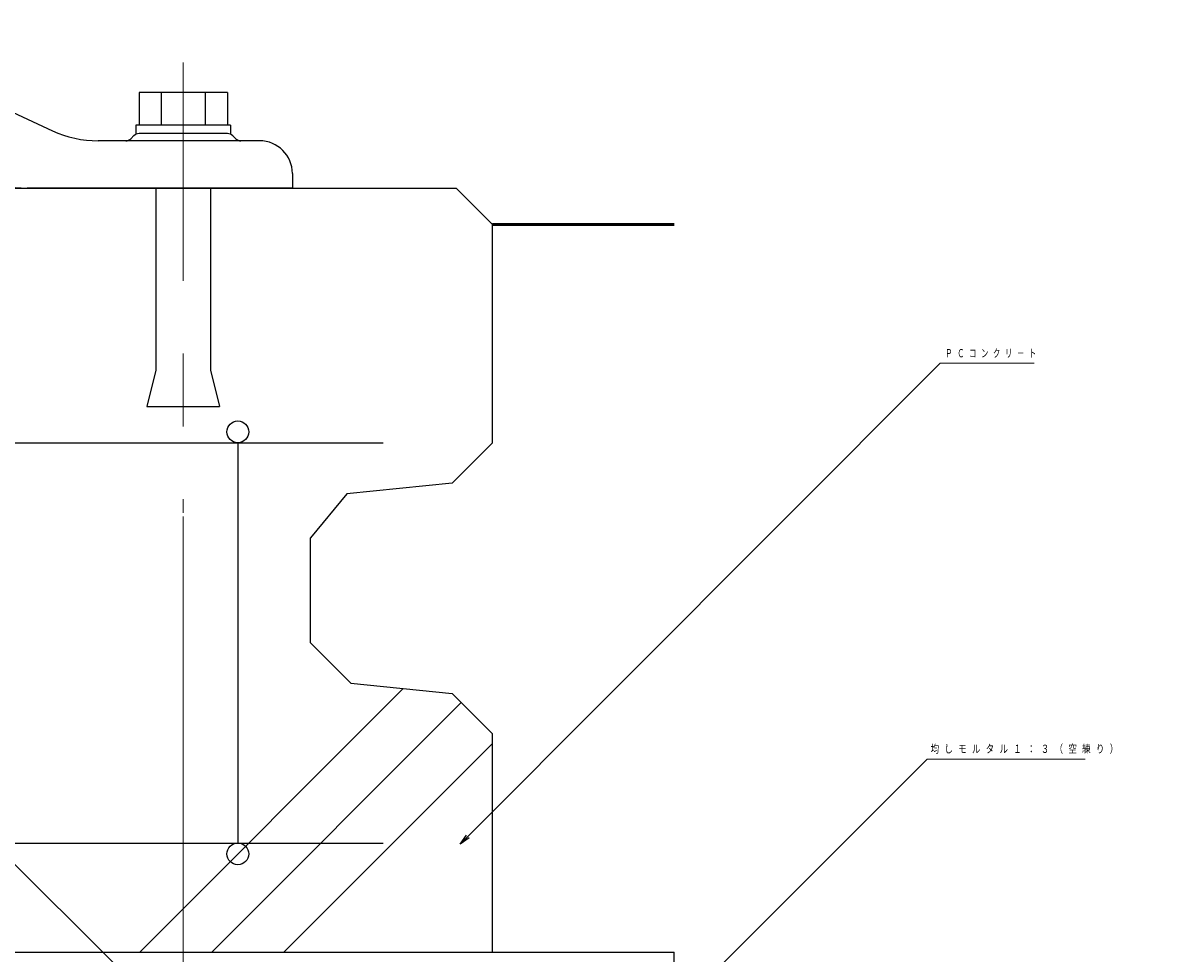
# Model space of a CAD drawing. Units: millimetres on the paper, scale 1:20. Extents: x -385 to 0, y 0 to 267.
# Drawn here: x -104.33 to -88.52, y 106.41 to 119.21 of the extents above; entities that cross this region are included whole.
import ezdxf

# ---------------------------------------------------------------- set-up
doc = ezdxf.new("R2010")
doc.units = ezdxf.units.MM
doc.linetypes.add('USER2', pattern=[6, 3, -1, 1, -1])
doc.layers.add('1_20', color=7, linetype='Continuous', lineweight=25)
doc.styles.add('ＭＳ ゴシック', font='')
doc.styles.get('ＭＳ ゴシック').set_extended_font_data('MS Gothic')

msp = doc.modelspace()

# ---------------------------------------------------------------- linework, layer by layer
at = {"layer": '1_20'}
for p, q in [((-107.129, 119.209), (-103.928, 117.729)), ((-101.522, 118.255), (-102.735, 118.255)), ((-102.735, 118.255), (-102.735, 117.805)), ((-102.432, 118.255), (-102.432, 117.805)), ((-101.826, 118.255), (-101.826, 117.805)), ((-101.522, 118.255), (-101.522, 117.805)), ((-101.479, 117.805), (-102.779, 117.805)), ((-102.779, 117.805), (-102.779, 117.69)), ((-101.479, 117.805), (-101.479, 117.69)), ((-102.808, 117.661), (-102.85, 117.619)), ((-101.52, 117.69), (-102.737, 117.69)), ((-101.52, 117.69), (-102.737, 117.69)), ((-101.408, 117.619), (-101.45, 117.661)), ((-101.079, 117.59), (-103.299, 117.59)), ((-100.629, 117.14), (-100.629, 116.94)), ((-123.379, 116.94), (-98.379, 116.94)), ((-100.629, 116.94), (-104.276, 116.94)), ((-100.629, 116.94), (-104.276, 116.94)), ((-102.504, 116.94), (-102.504, 114.441)), ((-101.754, 116.94), (-101.754, 114.439)), ((-97.879, 116.44), (-98.379, 116.94)), ((-97.879, 113.44), (-97.879, 116.44)), ((-102.504, 114.44), (-102.629, 113.94)), ((-101.754, 114.44), (-101.629, 113.94)), ((-102.629, 113.94), (-101.629, 113.94)), ((-122.379, 113.44), (-99.379, 113.44)), ((-101.379, 113.44), (-101.379, 107.94)), ((-97.879, 113.44), (-98.434, 112.885)), ((-99.881, 112.74), (-100.379, 112.132)), ((-98.434, 112.885), (-99.881, 112.74)), ((-100.379, 110.69), (-100.379, 112.132)), ((-100.379, 110.69), (-99.823, 110.135)), ((-99.823, 110.135), (-98.434, 109.996)), ((-97.879, 109.44), (-98.434, 109.996)), ((-97.879, 106.44), (-97.879, 109.44)), ((-98.324, 107.924), (-98.235, 108.047)), ((-98.324, 107.924), (-98.218, 108.03)), ((-98.2, 108.012), (-98.324, 107.924)), ((-122.379, 107.94), (-99.379, 107.94)), ((-126.379, 106.44), (-95.379, 106.44)), ((-95.379, 99.94), (-95.379, 106.44))]:
    msp.add_line(p, q, dxfattribs=at)
at = {"layer": '1_20', "linetype": 'USER2', "lineweight": 13}
msp.add_line((-102.129, 118.665), (-102.129, 112.478), dxfattribs=at)
at = {"layer": '1_20', "lineweight": 50}
msp.add_line((-97.879, 116.44), (-95.379, 116.44), dxfattribs=at)
at = {"layer": '1_20', "lineweight": 13}
for p, q in [((-102.129, 112.428), (-102.129, 89.89)), ((-102.129, 111.478), (-102.129, 88.94)), ((-102.727, 106.44), (-99.104, 110.063)), ((-101.737, 106.44), (-98.308, 109.869)), ((-100.747, 106.44), (-97.879, 109.308))]:
    msp.add_line(p, q, dxfattribs=at)
for points in [[(-115.01, 118.146), (-91.777, 95.048), (-88.521, 95.048)], [(-98.324, 107.924), (-91.723, 114.534), (-90.43, 114.534)], [(-96.117, 104.879), (-91.903, 109.093), (-89.728, 109.093)]]:
    msp.add_lwpolyline(points, dxfattribs=at)
at = {"layer": '1_20'}
for centre in [(-101.379, 113.59), (-101.379, 107.79)]:
    msp.add_circle(centre, 0.15, dxfattribs=at)
for centre, radius, start, end in [((-103.299, 119.09), 1.5, 245.1794, 270), ((-102.737, 117.59), 0.1, 90, 135), ((-101.52, 117.59), 0.1, 44.9999, 90), ((-102.92, 117.69), 0.1, 270, 315), ((-101.337, 117.69), 0.1, 224.9995, 270), ((-101.079, 117.14), 0.45, 0, 90), ((-104.276, 118.44), 1.5, 245.1795, 270)]:
    msp.add_arc(centre, radius, start, end, dxfattribs=at)

# ---------------------------------------------------------------- texts
at = {"layer": '1_20', "char_height": 0.11, "attachment_point": 4, "style": 'ＭＳ ゴシック'}
for s, insert in [('\\T1.64;\\W0.65;ＰＣコンクリ－ト', (-91.652, 114.667)), ('\\T1.64;\\W0.75;均しモルタル１：３（空練り）', (-91.853, 109.226))]:
    msp.add_mtext(s, dxfattribs=dict(at, insert=insert))

doc.saveas('drawing.dxf')
